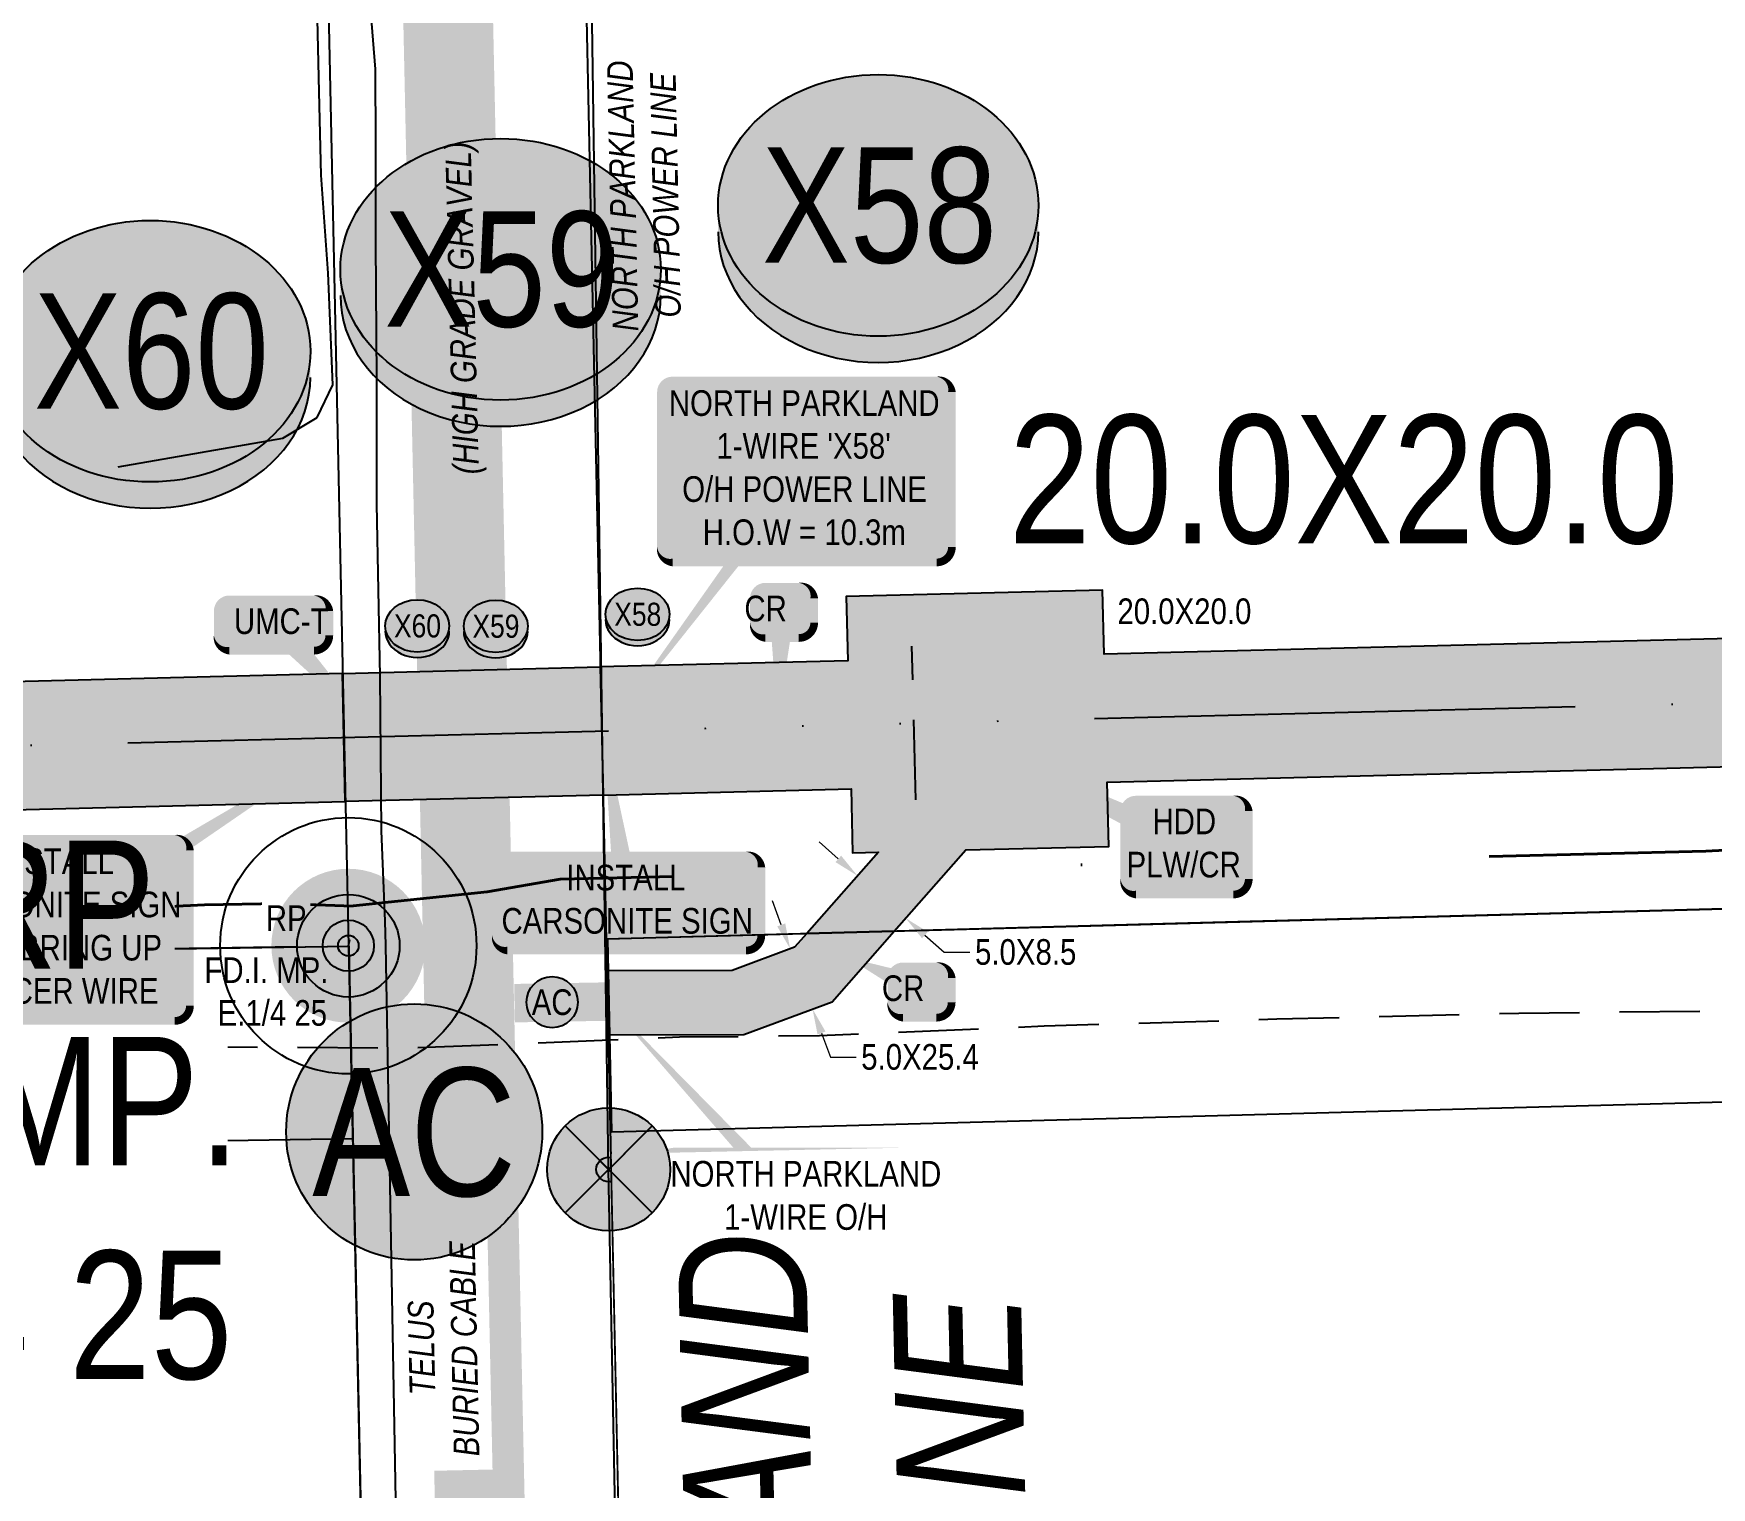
# Model space of a CAD drawing. Extents: x 88833 to 97610, y 5963373 to 5974710.
# Drawn here: x 93916.9 to 94047.7, y 5967470.9 to 5967584.2 of the extents above; entities that cross this region are included whole.
import ezdxf
from ezdxf.enums import TextEntityAlignment as Align

# ---------------------------------------------------------------- set-up
doc = ezdxf.new("R2010")
doc.units = 0
doc.header["$LTSCALE"] = 5
doc.header["$PDSIZE"] = 5
for name, pattern in [('COOP2', [10, 5, -1, 0, -1, 0, -1, 0, -1, 0, -1]), ('DASHDOT', [25.4, 12.7, -6.35, 0, -6.35]), ('foc-QUARTERLINE', [33, 25, -3, 2, -3]), ('foc-TIELINE', [1.875, 1.25, -0.625]), ('UG_PIPE', [1.875, 1.25, -0.625])]:
    doc.linetypes.add(name, pattern=pattern)
doc.layers.get('Defpoints').update_dxf_attribs({"color": 9})
for name, color, linetype in [('35', 37, 'Continuous'), ('AS-PIPE-UG', 44, 'UG_PIPE'), ('AS-POWER', 104, 'foc-POWER'), ('AS-POWER-EXISTING-PP', 72, 'Continuous'), ('AS-POWER-EXISTING-PP-1000', 72, 'Continuous'), ('AS-POWER-T', 104, 'Continuous'), ('AS-POWER-T-1000', 104, 'Continuous'), ('AS-ROADS', 254, 'Continuous'), ('AS-TELEPHONE', 224, 'foc-TEL'), ('AS-TELEPHONE-T-1000', 224, 'Continuous'), ('CG-NOTES', 7, 'Continuous'), ('CG-NOTES-1000', 7, 'Continuous'), ('F-RW', 190, 'Continuous'), ('L-MON', 1, 'Continuous'), ('L-MON-1000', 1, 'Continuous'), ('L-MON-T-1000', 1, 'Continuous'), ('L-QSEC', 8, 'foc-QUARTERLINE'), ('L-SEC', 7, 'Continuous'), ('L-TITLEDB', 4, 'Continuous'), ('P-APEX RECON PAY ITEMS-1000', 240, 'Continuous'), ('P-APEX RECON-10m BUFFER', 51, 'COOP2'), ('P-APEX RECON-URBAN', 30, 'COOP2'), ('P-APEX RECON-WORK AREA', 104, 'Continuous'), ('P-BUFFER-PURPLE', 187, 'foc-TIELINE'), ('P-CROSSINGS', 250, 'Continuous'), ('P-CROSSINGS-1000', 250, 'Continuous')]:
    doc.layers.add(name, color=color, linetype=linetype)
for name, color, linetype, lineweight in [('AS-RECON EXISTING', 151, 'DASHDOT', 40), ('P-APEX RECON-TWS-T', 104, 'Continuous', 9), ('P-APEX RECON-TWS-T-1000', 104, 'Continuous', 9), ('T-TEXT-1000', 48, 'Continuous', 18)]:
    doc.layers.add(name, color=color, linetype=linetype, lineweight=lineweight)
doc.layers.add('P-APEX RECON-TO BE DRILLED-H', color=7, linetype='Continuous', true_color=0xffafe1)
doc.styles.add('1.8', font='ARIALN.TTF', dxfattribs={"height": 2})
doc.styles.add('100L', font='ARIALN.TTF', dxfattribs={"height": 10})
doc.styles.add('175L', font='ARIALN.TTF', dxfattribs={"height": 2})
doc.styles.add('80', font='ARIALN.TTF', dxfattribs={"height": 10})
doc.styles.add('80LS', font='ARIALNI.TTF', dxfattribs={"height": 10})
doc.styles.add('Crossing', font='ARIALN.TTF', dxfattribs={"height": 10})
doc.styles.add('foc-LtypeFont', font='ARIALN.TTF', dxfattribs={"height": 7.35})
doc.linetypes.add('foc-POWER', pattern='A,6,-1,["P",foc-LtypeFont,S=0.2,R=0,X=-0.625,Y=-0.75],-1.24,4', length=12.24)
doc.linetypes.add('foc-TEL', pattern='A,2,-1,["T",foc-LtypeFont,S=0.2,R=0,X=-0.425,Y=-0.75],-1.24,8', length=12.24)
doc.dimstyles.new('Compass 1 000', dxfattribs={"dimtxt": 1.8, "dimasz": 2, "dimexe": 0.2, "dimexo": 0.0625, "dimgap": 0.5, "dimtad": 0, "dimtih": 1, "dimtoh": 1, "dimzin": 0, "dimdsep": 46, "dimtxsty": '1.8', "dimcen": 0.1, "dimse1": 1, "dimse2": 1, "dimclrd": 256, "dimclrt": 256, "dimaunit": 1, "dimadec": 4, "dimazin": 0, "dimtfac": 0.06, "dimtofl": 0, "dimtmove": 0, "dimatfit": 0, "dimfxl": 0.2, "dimtolj": 1, "dimtzin": 0, "dimlwd": -1, "dimarcsym": 0})

# ---------------------------------------------------------------- blocks, each defined once
blk = doc.blocks.new('fdia')
at = {"color": 255, "const_width": 1}
blk.add_lwpolyline([(-0.5, 0, 1), (0.5, 0, 1)], format="xyb", close=True, dxfattribs=at)
blk = doc.blocks.new('Fdiaa')
blk.add_blockref('fdia', (0, 0))
blk = doc.blocks.new('fdib')
at = {"color": 1, "const_width": 1.6}
blk.add_lwpolyline([(-0.4, 0, 1), (0.4, 0, 1)], format="xyb", close=True, dxfattribs=at)
at = {"color": 1}
blk.add_circle((0, 0), 0.8, dxfattribs=at)
blk = doc.blocks.new('Fdibb')
blk.add_blockref('fdib', (0, 0))
blk = doc.blocks.new('fdicc')
for name in ['Fdibb', 'Fdiaa']:
    blk.add_blockref(name, (0, 0))
blk = doc.blocks.new('FDI')
blk.add_blockref('fdicc', (0, 0))
blk = doc.blocks.new('POWERPOLE')
h = blk.add_hatch(color=255)
edge = h.paths.add_edge_path()
edge.add_arc((0, 0), 0.96, 0, 360)
at = {"linetype": 'Continuous'}
for p, q in [((0.679, -0.679), (-0.679, 0.679)), ((-0.679, -0.679), (0.679, 0.679))]:
    blk.add_line(p, q, dxfattribs=at)
blk.add_circle((0, 0), 0.96, dxfattribs=at)
blk = doc.blocks.new('*U796')
h = blk.add_hatch(color=255)
edge = h.paths.add_edge_path()
edge.add_line((-51.5, -37), (51.5, -37))
edge.add_arc((51.5, -31), 6, 270, 360)
edge.add_line((57.5, -31), (57.5, 29.5))
edge.add_arc((51.5, 29.5), 6, 0, 90)
edge.add_line((51.5, 35.5), (-51.5, 35.5))
edge.add_arc((-51.5, 29.5), 6, 90, 180)
edge.add_line((-57.5, 29.5), (-57.5, -31))
edge.add_arc((-51.5, -31), 6, 180, 270)
at = {"color": 104, "flags": 128}
blk.add_lwpolyline([(-51.5, -37, 3, 3, 0), (51.5, -37, 3, 3, 0.414214), (57.5, -31, 3, 3, 0), (57.5, 29.5, 3, 0, 0.414214), (51.5, 35.5, 0, 0, 0), (-51.5, 35.5, 0, 0, 0.414214), (-57.5, 29.5, 0, 0, 0), (-57.5, -31, 0, 3, 0.414214)], format="xyseb", close=True, dxfattribs=at)
blk.add_lwpolyline([(-76.66, -102.33, 0, 7.5, 0), (0, 0, 0, 0, 0)], format="xyseb", dxfattribs=at)
at = {"color": 104, "style": '80'}
blk.add_attdef('ENTER_TEXT_001', (-26.85, -4.92), '', height=10, dxfattribs=at)
blk = doc.blocks.new('*U797')
at = {"true_color": 0xffffa8}
h = blk.add_hatch(color=51, dxfattribs=at)
edge = h.paths.add_edge_path()
edge.add_line((-16.5, -11.5), (16.5, -11.5))
edge.add_arc((16.5, -5.5), 6, 270, 360)
edge.add_line((22.5, -5.5), (22.5, 4))
edge.add_arc((16.5, 4), 6, 0, 90)
edge.add_line((16.5, 10), (-16.5, 10))
edge.add_arc((-16.5, 4), 6, 90, 180)
edge.add_line((-22.5, 4), (-22.5, -5.5))
edge.add_arc((-16.5, -5.5), 6, 180, 270)
at = {"color": 240, "flags": 128}
blk.add_lwpolyline([(-16.5, -11.5, 3, 3, 0), (16.5, -11.5, 3, 3, 0.414214), (22.5, -5.5, 3, 3, 0), (22.5, 4, 3, 0, 0.414214), (16.5, 10, 0, 0, 0), (-16.5, 10, 0, 0, 0.414214), (-22.5, 4, 0, 0, 0), (-22.5, -5.5, 0, 3, 0.414214)], format="xyseb", close=True, dxfattribs=at)
for points in [[(-1, -11.44, 0, 10, 0), (0, 0, 5, 5, 0)], [(42.11, -45.24, 0, 10, 0), (0, 0, 5, 5, 0)]]:
    blk.add_lwpolyline(points, format="xyseb", dxfattribs=at)
at = {"color": 4, "style": '80'}
blk.add_attdef('OTHER_001', (-14.7, -5), '', height=10, dxfattribs=at)
blk = doc.blocks.new('*U805')
at = {"true_color": 0xffffa8}
h = blk.add_hatch(color=51, dxfattribs=at)
edge = h.paths.add_edge_path()
edge.add_line((-19, -20), (19, -20))
edge.add_arc((19, -14), 6, 270, 360)
edge.add_line((25, -14), (25, 12.5))
edge.add_arc((19, 12.5), 6, 0, 90)
edge.add_line((19, 18.5), (-19, 18.5))
edge.add_arc((-19, 12.5), 6, 90, 180)
edge.add_line((-25, 12.5), (-25, -14))
edge.add_arc((-19, -14), 6, 180, 270)
at = {"color": 240, "flags": 128}
for points in [[(-98.44, 46.95, 0, 10, 0), (0, 0, 5, 5, 0)], [(-1, -11.44, 0, 10, 0), (0, 0, 5, 5, 0)]]:
    blk.add_lwpolyline(points, format="xyseb", dxfattribs=at)
blk.add_lwpolyline([(-19, -20, 3, 3, 0), (19, -20, 3, 3, 0.414214), (25, -14, 3, 3, 0), (25, 12.5, 3, 0, 0.414214), (19, 18.5, 0, 0, 0), (-19, 18.5, 0, 0, 0.414214), (-25, 12.5, 0, 0, 0), (-25, -14, 0, 3, 0.414214)], format="xyseb", close=True, dxfattribs=at)
at = {"color": 4, "style": '80'}
blk.add_attdef('OTHER_001', (-14.7, -5), '', height=10, dxfattribs=at)
blk = doc.blocks.new('xing2')
h = blk.add_hatch(color=50)
h.dxf.hatch_style = 1
edge = h.paths.add_edge_path()
edge.add_ellipse((0, 0), major_axis=(-12.5, 0), ratio=0.816297, start_angle=0, end_angle=360)
h = blk.add_hatch(color=250)
h.dxf.hatch_style = 1
edge = h.paths.add_edge_path()
edge.add_ellipse((0, -2.05), major_axis=(-12.5, 0), ratio=0.816297, start_angle=0, end_angle=180)
edge.add_line((12.5, -2.05), (12.5, 0))
edge.add_ellipse((0, 0), major_axis=(-12.5, 0), ratio=0.816297, start_angle=0, end_angle=180, ccw=False)
edge.add_line((-12.5, 0), (-12.5, -2.05))
at = {"color": 250}
blk.add_ellipse((0, 0), major_axis=(-12.5, 0), ratio=0.816297, dxfattribs=at)
blk.add_ellipse((0, -2.05), major_axis=(-12.5, 0), ratio=0.816297, start_param=0, end_param=3.141593, dxfattribs=at)
at = {"color": 250, "style": 'Crossing'}
blk.add_attdef('CROSSING', text='', height=9, dxfattribs=at).set_placement((0.09, 0.02), align=Align.MIDDLE_CENTER)
at = {"color": 250, "style": 'Crossing', "flags": 1}
for tag, p in [('OWNER', (0.09, -12.49)), ('DESCRIPTION', (0.09, -25.77)), ('LOCATION', (0.09, -39.3)), ('DWG_REF', (0.09, -52.84))]:
    blk.add_attdef(tag, text='', height=9, dxfattribs=at).set_placement(p, align=Align.MIDDLE_CENTER)
blk = doc.blocks.new('*U795')
at = {"true_color": 0xffffa8}
h = blk.add_hatch(color=51, dxfattribs=at)
edge = h.paths.add_edge_path()
edge.add_line((-6.5, -11.5), (6.5, -11.5))
edge.add_arc((6.5, -5.5), 6, 270, 360)
edge.add_line((12.5, -5.5), (12.5, 4))
edge.add_arc((6.5, 4), 6, 0, 90)
edge.add_line((6.5, 10), (-6.5, 10))
edge.add_arc((-6.5, 4), 6, 90, 180)
edge.add_line((-12.5, 4), (-12.5, -5.5))
edge.add_arc((-6.5, -5.5), 6, 180, 270)
at = {"color": 240, "flags": 128}
blk.add_lwpolyline([(-6.5, -11.5, 3, 3, 0), (6.5, -11.5, 3, 3, 0.414214), (12.5, -5.5, 3, 3, 0), (12.5, 4, 3, 0, 0.414214), (6.5, 10, 0, 0, 0), (-6.5, 10, 0, 0, 0.414214), (-12.5, 4, 0, 0, 0), (-12.5, -5.5, 0, 3, 0.414214)], format="xyseb", close=True, dxfattribs=at)
for points in [[(-1.73, -44.18, 0, 10, 0), (0, 0, 5, 5, 0)], [(-1, -11.44, 0, 10, 0), (0, 0, 5, 5, 0)]]:
    blk.add_lwpolyline(points, format="xyseb", dxfattribs=at)
at = {"color": 4, "style": '80'}
blk.add_attdef('OTHER_001', (-14.7, -5), '', height=10, dxfattribs=at)
blk = doc.blocks.new('Access_Point')
h = blk.add_hatch(color=255)
h.dxf.hatch_style = 1
edge = h.paths.add_edge_path()
edge.add_arc((0, 0), 9.99, 0, 360)
at = {"color": 170}
blk.add_circle((0, 0), 9.99, dxfattribs=at)
at = {"color": 170, "style": '175L'}
blk.add_text('AC', height=10, dxfattribs=at).set_placement((0, 0), align=Align.MIDDLE_CENTER)
blk = doc.blocks.new('*U1310')
h = blk.add_hatch(color=255)
edge = h.paths.add_edge_path()
edge.add_line((-51.5, -28.5), (51.5, -28.5))
edge.add_arc((51.5, -22.5), 6, 270, 360)
edge.add_line((57.5, -22.5), (57.5, 21))
edge.add_arc((51.5, 21), 6, 0, 90)
edge.add_line((51.5, 27), (-51.5, 27))
edge.add_arc((-51.5, 21), 6, 90, 180)
edge.add_line((-57.5, 21), (-57.5, -22.5))
edge.add_arc((-51.5, -22.5), 6, 180, 270)
at = {"color": 104, "flags": 128}
blk.add_lwpolyline([(-78.96, 85.4, 0, 7.5, 0), (0, 0, 0, 0, 0)], format="xyseb", dxfattribs=at)
blk.add_lwpolyline([(-51.5, -28.5, 3, 3, 0), (51.5, -28.5, 3, 3, 0.414214), (57.5, -22.5, 3, 3, 0), (57.5, 21, 3, 0, 0.414214), (51.5, 27, 0, 0, 0), (-51.5, 27, 0, 0, 0.414214), (-57.5, 21, 0, 0, 0), (-57.5, -22.5, 0, 3, 0.414214)], format="xyseb", close=True, dxfattribs=at)
at = {"color": 104, "style": '80'}
blk.add_attdef('ENTER_TEXT_001', (-26.85, -4.92), '', height=10, dxfattribs=at)
blk = doc.blocks.new('*U1311')
at = {"true_color": 0xffffa8}
h = blk.add_hatch(color=51, dxfattribs=at)
edge = h.paths.add_edge_path()
edge.add_line((-46.5, -37), (46.5, -37))
edge.add_arc((46.5, -31), 6, 270, 360)
edge.add_line((52.5, -31), (52.5, 29.5))
edge.add_arc((46.5, 29.5), 6, 0, 90)
edge.add_line((46.5, 35.5), (-46.5, 35.5))
edge.add_arc((-46.5, 29.5), 6, 90, 180)
edge.add_line((-52.5, 29.5), (-52.5, -31))
edge.add_arc((-46.5, -31), 6, 180, 270)
at = {"color": 240, "flags": 128}
for points in [[(116.97, 74.28, 0, 10, 0), (0, 0, 5, 5, 0)], [(-1, -11.44, 0, 10, 0), (0, 0, 5, 5, 0)]]:
    blk.add_lwpolyline(points, format="xyseb", dxfattribs=at)
blk.add_lwpolyline([(-46.5, -37, 3, 3, 0), (46.5, -37, 3, 3, 0.414214), (52.5, -31, 3, 3, 0), (52.5, 29.5, 3, 0, 0.414214), (46.5, 35.5, 0, 0, 0), (-46.5, 35.5, 0, 0, 0.414214), (-52.5, 29.5, 0, 0, 0), (-52.5, -31, 0, 3, 0.414214)], format="xyseb", close=True, dxfattribs=at)
at = {"color": 4, "style": '80'}
blk.add_attdef('OTHER_001', (-14.7, -5), '', height=10, dxfattribs=at)
blk = doc.blocks.new('*U1312')
at = {"true_color": 0xffffa8}
h = blk.add_hatch(color=51, dxfattribs=at)
edge = h.paths.add_edge_path()
edge.add_line((-46.5, -20), (46.5, -20))
edge.add_arc((46.5, -14), 6, 270, 360)
edge.add_line((52.5, -14), (52.5, 12.5))
edge.add_arc((46.5, 12.5), 6, 0, 90)
edge.add_line((46.5, 18.5), (-46.5, 18.5))
edge.add_arc((-46.5, 12.5), 6, 90, 180)
edge.add_line((-52.5, 12.5), (-52.5, -14))
edge.add_arc((-46.5, -14), 6, 180, 270)
at = {"color": 240, "flags": 128}
for points in [[(-8.97, 65.47, 0, 10, 0), (0, 0, 5, 5, 0)], [(-1, -11.44, 0, 10, 0), (0, 0, 5, 5, 0)]]:
    blk.add_lwpolyline(points, format="xyseb", dxfattribs=at)
blk.add_lwpolyline([(-46.5, -20, 3, 3, 0), (46.5, -20, 3, 3, 0.414214), (52.5, -14, 3, 3, 0), (52.5, 12.5, 3, 0, 0.414214), (46.5, 18.5, 0, 0, 0), (-46.5, 18.5, 0, 0, 0.414214), (-52.5, 12.5, 0, 0, 0), (-52.5, -14, 0, 3, 0.414214)], format="xyseb", close=True, dxfattribs=at)
at = {"color": 4, "style": '80'}
blk.add_attdef('OTHER_001', (-14.7, -5), '', height=10, dxfattribs=at)
blk = doc.blocks.new('*D1600')
at = {"layer": 'Defpoints', "color": 0, "transparency": 16777216}
for p in [(93974.82, 5967512.44), (93977.66, 5967508.17), (93976.56, 5967507.76)]:
    blk.add_point(p, dxfattribs=at)
at = {"layer": 'P-APEX RECON-TWS-T-1000', "transparency": 16777216}
for p, q in [((93975.22, 5967514.73), (93974.53, 5967516.6)), ((93978.36, 5967506.29), (93979.06, 5967504.42)), ((93979.06, 5967504.42), (93981.06, 5967504.42))]:
    blk.add_line(p, q, dxfattribs=at)
for points in [[(93975.53, 5967514.84), (93974.91, 5967514.61), (93975.92, 5967512.85)], [(93978.67, 5967506.41), (93978.05, 5967506.18), (93977.66, 5967508.17)]]:
    blk.add_solid(points, dxfattribs=at)
at = {"layer": 'P-APEX RECON-TWS-T-1000', "transparency": 16777216, "insert": (93986.04, 5967504.42), "char_height": 2, "attachment_point": 5, "style": '1.8'}
blk.add_mtext('\\A1;5.0X25.4', dxfattribs=at)
blk = doc.blocks.new('*D1601')
at = {"layer": 'Defpoints', "color": 0, "transparency": 16777216}
for p in [(93980.58, 5967517.88), (93984.92, 5967515.25), (93984.33, 5967514.58)]:
    blk.add_point(p, dxfattribs=at)
at = {"layer": 'P-APEX RECON-TWS-T-1000', "transparency": 16777216}
for p, q in [((93979.67, 5967519.87), (93978.17, 5967521.19)), ((93986.42, 5967513.93), (93987.92, 5967512.6)), ((93987.92, 5967512.6), (93989.92, 5967512.6))]:
    blk.add_line(p, q, dxfattribs=at)
for points in [[(93979.89, 5967520.12), (93979.45, 5967519.62), (93981.17, 5967518.55)], [(93986.64, 5967514.18), (93986.2, 5967513.68), (93984.92, 5967515.25)]]:
    blk.add_solid(points, dxfattribs=at)
at = {"layer": 'P-APEX RECON-TWS-T-1000', "transparency": 16777216, "insert": (93994.28, 5967512.6), "char_height": 2, "attachment_point": 5, "style": '1.8'}
blk.add_mtext('\\A1;5.0X8.5', dxfattribs=at)
blk = doc.blocks.new('*U1605')
at = {"true_color": 0xffffa8}
h = blk.add_hatch(color=51, dxfattribs=at)
edge = h.paths.add_edge_path()
edge.add_line((-6.5, -11.5), (6.5, -11.5))
edge.add_arc((6.5, -5.5), 6, 270, 360)
edge.add_line((12.5, -5.5), (12.5, 4))
edge.add_arc((6.5, 4), 6, 0, 90)
edge.add_line((6.5, 10), (-6.5, 10))
edge.add_arc((-6.5, 4), 6, 90, 180)
edge.add_line((-12.5, 4), (-12.5, -5.5))
edge.add_arc((-6.5, -5.5), 6, 180, 270)
at = {"color": 240, "flags": 128}
for points in [[(-27.92, 11.89, 0, 10, 0), (0, 0, 5, 5, 0)], [(-1, -11.44, 0, 10, 0), (0, 0, 5, 5, 0)]]:
    blk.add_lwpolyline(points, format="xyseb", dxfattribs=at)
blk.add_lwpolyline([(-6.5, -11.5, 3, 3, 0), (6.5, -11.5, 3, 3, 0.414214), (12.5, -5.5, 3, 3, 0), (12.5, 4, 3, 0, 0.414214), (6.5, 10, 0, 0, 0), (-6.5, 10, 0, 0, 0.414214), (-12.5, 4, 0, 0, 0), (-12.5, -5.5, 0, 3, 0.414214)], format="xyseb", close=True, dxfattribs=at)
at = {"color": 4, "style": '80'}
blk.add_attdef('OTHER_001', (-14.7, -5), '', height=10, dxfattribs=at)

msp = doc.modelspace()

# ---------------------------------------------------------------- hatches: boundary and pattern name
at = {"layer": 'P-APEX RECON-10m BUFFER', "transparency": 33554687}
h = msp.add_hatch(color=256, dxfattribs=at)
h.dxf.hatch_style = 1
h.paths.add_polyline_path([(93877.713, 5967602.649), (93864.591, 5967608.194), (93847.431, 5967609.198), (93752.646, 5967609.23), (93747.467, 5967606.677), (93745.822, 5967601.701), (93744.841, 5967539.569), (93807.596, 5967540.907), (93822.985, 5967538.893), (93823.634, 5967543.847), (93843.449, 5967541.254), (93842.8, 5967536.3), (93866.052, 5967533.258), (93866.781, 5967575.194), (93879.154, 5967583.776), (93875.052, 5967592.48), (93877.642, 5967602.613)], flags=16)
h.paths.add_polyline_path([(93119.569, 5968305.132), (93119.721, 5968304.713), (93124.246, 5968091.978), (93128.611, 5968083.49), (93124.168, 5968081.205), (93133.308, 5968063.434), (93137.751, 5968065.719), (93153.868, 5968034.379), (93149.426, 5968032.094), (93154.066, 5968023.071), (93145.409, 5967999.249), (93137.58, 5967999.101), (93137.668, 5967994.425), (93123.719, 5967994.161), (93123.938, 5967984.172), (93137.857, 5967984.434), (93137.957, 5967979.121), (93138.095, 5967979.123), (93127.231, 5967949.231), (93135.289, 5967558.547), (93140.464, 5967549.613), (93149.36, 5967545.009), (93471.106, 5967549.964), (93536.241, 5967525.126), (93807.051, 5967530.901), (93821.689, 5967528.986), (93821.04, 5967524.032), (93840.856, 5967521.439), (93841.504, 5967526.393), (93870.705, 5967522.571), (93941.225, 5967524.346), (93941.012, 5967534.336), (93876.036, 5967532.701), (93876.682, 5967569.901), (93895.868, 5967583.209), (93890.173, 5967591.419), (93883.317, 5967586.663), (93880.338, 5967592.985), (93881.921, 5967599.179), (93887.919, 5967602.213), (93939.581, 5967601.321), (93939.474, 5967606.32), (93879.407, 5967607.357), (93865.743, 5967613.131), (93847.578, 5967614.194), (93751.483, 5967614.227), (93743.381, 5967610.233), (93740.839, 5967602.543), (93739.843, 5967539.463), (93537.978, 5967535.158), (93472.872, 5967559.985), (93151.72, 5967555.038), (93147.648, 5967557.146), (93145.226, 5967561.327), (93137.26, 5967947.572), (93148.799, 5967979.325), (93157.938, 5967979.498), (93157.561, 5967999.478), (93156.113, 5967999.451), (93162.197, 5968016.19), (93176.337, 5968023.462), (93167.197, 5968041.234), (93162.754, 5968038.949), (93146.637, 5968070.289), (93151.08, 5968072.573), (93141.94, 5968090.345), (93137.497, 5968088.06), (93134.187, 5968094.497), (93129.703, 5968305.275)])
h = msp.add_hatch(color=256, dxfattribs=at)
h.dxf.hatch_style = 1
h.paths.add_polyline_path([(93961.61, 5967506.145), (93972.304, 5967506.177), (93979.185, 5967508.735), (93989.6, 5967520.565), (94000.763, 5967520.846), (94000.638, 5967525.841), (94114.916, 5967528.716), (94115.015, 5967523.781), (94134.995, 5967524.183), (94134.894, 5967529.218), (94182.449, 5967530.415), (94182.548, 5967525.471), (94187.543, 5967525.571), (94187.662, 5967519.68), (94197.65, 5967519.947), (94197.533, 5967525.772), (94202.528, 5967525.872), (94202.126, 5967545.852), (94182.146, 5967545.451), (94182.248, 5967540.405), (94134.693, 5967539.209), (94134.593, 5967544.163), (94129.605, 5967544.063), (94128.699, 5967590.754), (94133.684, 5967590.85), (94133.304, 5967610.801), (94128.312, 5967610.711), (94128.125, 5967620.373), (94128.129, 5967620.379), (94119.794, 5967625.89), (94118.074, 5967623.289), (94118.322, 5967610.532), (94113.277, 5967610.442), (94113.675, 5967590.465), (94118.709, 5967590.562), (94119.615, 5967543.862), (94114.613, 5967543.761), (94114.715, 5967538.706), (94000.386, 5967535.829), (94000.261, 5967540.824), (93980.283, 5967540.321), (93980.409, 5967535.327), (93961.109, 5967534.841), (93961.323, 5967524.851), (93980.66, 5967525.338), (93980.786, 5967520.343), (93982.793, 5967520.394), (93976.265, 5967512.98), (93971.398, 5967511.17), (93961.539, 5967511.141)])
h = msp.add_hatch(color=256, dxfattribs=at)
h.dxf.hatch_style = 1
h.paths.add_polyline_path([(93961.323, 5967524.851), (93941.225, 5967524.346), (93941.012, 5967534.336), (93961.109, 5967534.841)])
at = {"layer": 'P-APEX RECON-TO BE DRILLED-H', "transparency": 33554687}
h = msp.add_hatch(color=256, dxfattribs=at)
h.dxf.hatch_style = 1
h.paths.add_polyline_path([(93833.71, 5967527.413), (93835.006, 5967537.32), (93866.052, 5967533.258), (93866.781, 5967575.194), (93890.173, 5967591.419), (93895.868, 5967583.209), (93876.682, 5967569.901), (93876.036, 5967532.701), (93986.675, 5967535.484), (93986.81, 5967530.155), (93986.927, 5967525.496), (93870.705, 5967522.571)], flags=17)

# ---------------------------------------------------------------- linework, layer by layer
at = {"layer": 'AS-PIPE-UG', "flags": 128}
for points in [[(93941.465, 5967513.102), (93941.579, 5967513.594)], [(93835.615, 5967511.338), (93838.441, 5967510.05), (93844.143, 5967507.898), (93848.885, 5967506.333), (93852.879, 5967505.052), (93856.778, 5967504.335), (93861.272, 5967503.93), (93902.086, 5967504.237), (93916.214, 5967504.651), (93929.817, 5967505.228), (93946.413, 5967505.134), (93967.297, 5967505.992), (93978.206, 5967506.091), (93995.714, 5967506.845), (94013.874, 5967507.394), (94032.722, 5967507.842), (94056.229, 5967508.123), (94072.837, 5967508.591), (94091.605, 5967509.48), (94103.164, 5967510.203), (94123.002, 5967510.727), (94130.268, 5967510.77), (94136.951, 5967510.131), (94152.294, 5967510.731), (94165.111, 5967511.041), (94177.444, 5967511.031), (94191.664, 5967511.291), (94205.727, 5967511.581), (94216.529, 5967512.198), (94233.9, 5967512.481), (94233.89, 5967512.494)]]:
    msp.add_lwpolyline(points, dxfattribs=at)
at = {"layer": 'AS-POWER', "flags": 128}
for points in [[(93961.759, 5967495.66), (93960.279, 5967599.739), (93944.421, 5968327.135)], [(93965.713, 5967293.378), (93961.759, 5967495.66)]]:
    msp.add_lwpolyline(points, dxfattribs=at)
at = {"layer": 'AS-RECON EXISTING', "flags": 128}
msp.add_lwpolyline([(94093.886, 5967522.2), (94090.077, 5967522.032), (94087.474, 5967521.827), (94078.478, 5967521.698), (94063.226, 5967521.268), (94047.307, 5967520.475), (94030.254, 5967520.049), (94014.706, 5967519.753), (94001.924, 5967519.504), (93984.156, 5967518.999), (93976.811, 5967518.731), (93957.977, 5967518.3), (93952.278, 5967517.312), (93941.841, 5967516.214), (93941.853, 5967516.178), (93936.105, 5967516.399), (93930.253, 5967516.296), (93917.559, 5967515.7), (93912.233, 5967515.407), (93893.161, 5967515.365), (93876.801, 5967514.735), (93851.971, 5967513.899), (93834.791, 5967513.469), (93825.744, 5967513.105), (93812.385, 5967512.715), (93794.643, 5967512.377), (93782.315, 5967512.056), (93771.993, 5967511.794), (93759.469, 5967511.621), (93747.999, 5967511.311), (93730.681, 5967510.641), (93718.2, 5967510.224), (93701.88, 5967509.982), (93685.138, 5967509.568), (93667.644, 5967509.151), (93638.455, 5967507.799), (93621.483, 5967507.712), (93603.622, 5967507.291), (93588.946, 5967506.918), (93571.407, 5967506.18), (93554.389, 5967505.853), (93534.71, 5967505.399), (93511.956, 5967504.786), (93498.936, 5967504.34), (93483.98, 5967503.638), (93477.102, 5967503.181), (93465.769, 5967502.858), (93447.105, 5967502.276), (93431.474, 5967502.293), (93412.332, 5967502.143), (93394.886, 5967501.099), (93371.013, 5967501.086), (93356.81, 5967500.652), (93345.047, 5967500.685), (93322.74, 5967499.925), (93299.972, 5967499.453), (93285.895, 5967499.292), (93266.984, 5967499.297), (93250.596, 5967499.582), (93228.71, 5967499.876), (93209.405, 5967499.828), (93194.999, 5967500.25), (93183.156, 5967500.171), (93169.971, 5967500.171), (93154.438, 5967500.105), (93142.55, 5967500.395), (93139.682, 5967500.723), (93136.212, 5967501.984), (93134.882, 5967502.969)], dxfattribs=at)
at = {"layer": 'AS-ROADS', "flags": 128}
for points, const_width in [([(94020.182, 5964179.765), (94016.384, 5964372.858), (94000.133, 5965162.172), (93985.104, 5965906.543), (93958.312, 5967160.052), (93939.043, 5968064.275), (93917.295, 5969118.161), (93899.542, 5969937.457), (93880.532, 5970849.51)], 7), ([(93954.424, 5967508.622), (93963.867, 5967508.784)], 2.998)]:
    msp.add_lwpolyline(points, dxfattribs=dict(at, const_width=const_width))
at = {"layer": 'AS-TELEPHONE', "flags": 128}
for points in [[(93923.529, 5967550.429), (93936.37, 5967552.681), (93939.045, 5967554.285), (93940.25, 5967556.823), (93939.896, 5967565.531), (93939.349, 5967573.18), (93939.18, 5967579.675), (93939.035, 5967586.502), (93939.635, 5967591.159), (93939.47, 5967592.422), (93939.626, 5967593.471), (93924.357, 5968367.981)], [(93959.248, 5966689.044), (93959.248, 5966689.044), (93944.379, 5967513.109), (93944.341, 5967515.02), (93944.048, 5967522.053), (93943.937, 5967534.11), (93943.691, 5967547.53), (93943.695, 5967557.294), (93943.601, 5967567.878), (93943.617, 5967575.66), (93943.57, 5967581.446), (93942.794, 5967591.161), (93941.805, 5967592.996), (93941.469, 5967593.512), (93940.897, 5967593.649), (93939.691, 5967593.435), (93939.688, 5967593.443)]]:
    msp.add_lwpolyline(points, dxfattribs=at)
at = {"layer": 'F-RW', "flags": 128}
msp.add_lwpolyline([(95572.983, 5967544.767), (95474.998, 5967542.016), (95463.085, 5967553.986), (95167.107, 5967546.407), (94767.169, 5967535.502), (94571.176, 5967530.177), (94004.008, 5967514.769), (93961.676, 5967513.619), (93961.991, 5967498.599), (94767.495, 5967520.269), (95167.502, 5967531.03), (95457.027, 5967538.819), (95468.918, 5967526.87), (95573.336, 5967529.781)], close=True, dxfattribs=at)
msp.add_lwpolyline([(92985.882, 5967398.357), (93135.075, 5967483.639), (93165.618, 5967501.098), (93384.564, 5967504.459), (93421.009, 5967530.372), (93475.794, 5967524.741), (93526.229, 5967506.859), (93805.226, 5967512.809), (93810.369, 5967511.049), (93852.394, 5967496.665), (93941.851, 5967498.069), (93941.537, 5967513.052), (93854.783, 5967511.689), (93807.57, 5967527.85), (93528.636, 5967521.896), (93479.097, 5967539.459), (93416.922, 5967545.848), (93379.731, 5967519.43), (93161.486, 5967516.037), (93134.723, 5967500.73), (92963.236, 5967402.672), (92954.847, 5967397.876)], dxfattribs=at)
at = {"layer": 'L-QSEC', "flags": 128}
for points in [[(93961.562, 5967513.639), (95572.702, 5967556.687)], [(92327.615, 5967488.086), (93941.465, 5967513.102)]]:
    msp.add_lwpolyline(points, dxfattribs=at)
at = {"layer": 'L-SEC', "flags": 128}
for points in [[(93944.406, 5968316.915), (93961.564, 5967513.531)], [(93924.307, 5968316.486), (93941.465, 5967513.102)], [(93961.564, 5967513.53), (93978.679, 5966710.151)], [(93941.465, 5967513.102), (93958.582, 5966709.607)]]:
    msp.add_lwpolyline(points, dxfattribs=at)
at = {"layer": 'L-TITLEDB', "flags": 128}
msp.add_lwpolyline([(93850.114, 5967109.768), (93950.023, 5967111.367), (93941.537, 5967513.052), (93134.723, 5967500.73), (93136.867, 5967400.698)], dxfattribs=at)
at = {"layer": 'P-APEX RECON-URBAN', "ltscale": 1.5, "flags": 128}
msp.add_lwpolyline([(89862.314, 5969420.078), (89867.21, 5969428.525), (89870.142, 5969432.838), (89871.234, 5969440.262), (89870.986, 5969451.312), (89869.214, 5969465.882), (89874.382, 5969505.038), (89878.807, 5969544.864), (89884.151, 5969585.191), (89892.206, 5969617.101), (89902.642, 5969647.039), (89920.512, 5969655.252), (90029.926, 5969662.38), (90138.481, 5969668.858), (90357.817, 5969689.033), (90562.775, 5969696.814), (90589.96, 5969720.186), (90720.273, 5969722.879), (90776.006, 5969735.867), (91186.503, 5969696.002), (91462.207, 5969691.78), (92125.726, 5969704.862), (92128.773, 5969486.17), (92217.364, 5969300.618), (92221.268, 5969073.304), (93093.277, 5969087.636), (93106.741, 5968355.069), (93124.698, 5968305.644), (93129.217, 5968093.237), (93161.833, 5968029.817), (93132.245, 5967948.401), (93140.258, 5967559.937), (93144.056, 5967553.379), (93150.54, 5967550.023), (93471.989, 5967554.975), (93537.11, 5967530.142), (93807.323, 5967535.904), (93870.968, 5967527.576), (94192.337, 5967535.661), (94197.923, 5967257.788), (94078.168, 5967114.695), (94085.554, 5966738.872), (94086.156, 5966675.15), (93941.517, 5966671.159), (93944.01, 5966553.478), (93958.044, 5965888.32), (93972.598, 5965166.717), (93975.555, 5965146.731), (93977.138, 5965068.998), (93975.008, 5965048.86), (93989.037, 5964391.951), (94052.05, 5964393.271), (94345.155, 5964399.496), (94346.843, 5964325.417), (94351.149, 5964301.36), (94401.947, 5964302.5), (94446.672, 5964297.431), (95465.604, 5964319.323)], dxfattribs=at)
at = {"layer": 'P-APEX RECON-WORK AREA', "flags": 128}
for points in [[(93841.504, 5967526.393), (93870.705, 5967522.571), (93941.225, 5967524.346), (93941.012, 5967534.336), (93876.036, 5967532.701), (93876.682, 5967569.901), (93895.868, 5967583.209), (93890.173, 5967591.419), (93883.317, 5967586.663), (93880.338, 5967592.985), (93881.921, 5967599.179), (93887.919, 5967602.213), (93939.581, 5967601.321), (93939.474, 5967606.32), (93879.407, 5967607.357), (93865.743, 5967613.131), (93847.578, 5967614.194), (93751.483, 5967614.227)], [(94114.715, 5967538.706), (94000.386, 5967535.829), (94000.261, 5967540.824), (93980.283, 5967540.321), (93980.409, 5967535.327), (93961.109, 5967534.841), (93961.323, 5967524.851), (93980.66, 5967525.338), (93980.786, 5967520.343), (93982.793, 5967520.394), (93977.214, 5967514.057), (93984.03, 5967514.239), (93989.6, 5967520.565), (94000.763, 5967520.846), (94000.638, 5967525.841), (94114.916, 5967528.716)]]:
    msp.add_lwpolyline(points, dxfattribs=at)
for points in [[(93961.323, 5967524.851), (93941.225, 5967524.346), (93941.012, 5967534.336), (93961.109, 5967534.841)], [(93977.214, 5967514.057), (93976.265, 5967512.98), (93971.398, 5967511.17), (93961.539, 5967511.141), (93961.61, 5967506.145), (93972.304, 5967506.177), (93979.185, 5967508.735), (93984.03, 5967514.239)]]:
    msp.add_lwpolyline(points, close=True, dxfattribs=at)
at = {"layer": 'P-BUFFER-PURPLE'}
msp.add_line((93985.711, 5967524.465), (93985.409, 5967536.452), dxfattribs=at)

# ---------------------------------------------------------------- block references
at = {"layer": 'AS-POWER-EXISTING-PP-1000', "xscale": 0.9992045070000001, "yscale": 0.9992045070000001, "zscale": 0.9992045070000001}
msp.add_blockref('POWERPOLE', (93961.759, 5967495.66), dxfattribs=at)
at = {"layer": 'AS-POWER-T-1000'}
ref = msp.add_blockref('*U796', (93977.034, 5967550.378), dxfattribs=dict(at, xscale=0.1998409014, yscale=0.1998409014, zscale=0.1998409014))
ref.add_attrib('ENTER_TEXT_001', 'NORTH PARKLAND', (93966.456, 5967554.414), dxfattribs={"layer": '0', "color": 104, "height": 1.99841, "style": '80'})
ref.add_attrib('ENTER_TEXT_002', "1-WIRE 'X58'", (93970.168, 5967551.075), dxfattribs={"layer": '0', "color": 104, "height": 1.99841, "style": '80'})
ref.add_attrib('ENTER_TEXT_003', 'O/H POWER LINE', (93967.497, 5967547.709), dxfattribs={"layer": '0', "color": 104, "height": 1.99841, "style": '80'})
ref.add_attrib('ENTER_TEXT_004', 'H.O.W = 10.3m', (93969.099, 5967544.343), dxfattribs={"layer": '0', "color": 104, "height": 1.99841, "style": '80'})
at = {"layer": 'AS-POWER-T-1000', "color": 5}
ref = msp.add_blockref('*U1310', (93977.16, 5967491.95), dxfattribs=dict(at, xscale=0.2, yscale=0.2, zscale=0.2))
ref.add_attrib('ENTER_TEXT_001', 'NORTH PARKLAND', (93966.575, 5967494.318), dxfattribs={"layer": '0', "color": 104, "height": 2, "style": '80'})
ref.add_attrib('ENTER_TEXT_002', '1-WIRE O/H', (93970.769, 5967490.949), dxfattribs={"layer": '0', "color": 104, "height": 2, "style": '80'})
ref.add_attrib('ENTER_TEXT_003', 'POWER LINE', (93969.942, 5967487.58), dxfattribs={"layer": '0', "color": 104, "height": 2, "style": '80'})
at = {"layer": 'CG-NOTES-1000', "xscale": 0.1998409014, "yscale": 0.1998409014, "zscale": 0.1998409014}
msp.add_blockref('Access_Point', (93957.356, 5967508.699), dxfattribs=at)
at = {"layer": 'L-MON-1000', "color": 5}
msp.add_blockref('FDI', (93941.465, 5967513.102), dxfattribs=at)
at = {"layer": 'P-APEX RECON PAY ITEMS-1000', "xscale": 0.2, "yscale": 0.2, "zscale": 0.2}
for name, p, values in [('*U795', (93975.288, 5967539.394), {'OTHER_001': 'CR'}), ('*U797', (93935.483, 5967538.406), {'OTHER_001': 'UMC-T'}), ('*U1605', (93986.009, 5967509.789), {'OTHER_001': 'CR'})]:
    msp.add_blockref(name, p, dxfattribs=at).add_auto_attribs(values)
at = {"layer": 'P-APEX RECON PAY ITEMS-1000'}
ref = msp.add_blockref('*U1312', (93963.169, 5967516.726), dxfattribs=dict(at, xscale=0.2, yscale=0.2, zscale=0.2))
ref.add_attrib('OTHER_001', 'INSTALL', (93958.456, 5967517.41), dxfattribs={"layer": '0', "color": 4, "height": 2, "style": '80'})
ref.add_attrib('OTHER_002', 'CARSONITE SIGN', (93953.409, 5967514.041), dxfattribs={"layer": '0', "color": 4, "height": 2, "style": '80'})
ref = msp.add_blockref('*U805', (94006.672, 5967521.093), dxfattribs=dict(at, xscale=0.2, yscale=0.2, zscale=0.2))
ref.add_attrib('OTHER_001', 'HDD', (94004.166, 5967521.795), dxfattribs={"layer": '0', "color": 4, "height": 2, "style": '80'})
ref.add_attrib('OTHER_002', 'PLW/CR', (94002.145, 5967518.426), dxfattribs={"layer": '0', "color": 4, "height": 2, "style": '80'})
at = {"layer": 'P-CROSSINGS', "xscale": 0.9992045070000001, "yscale": 0.9992045070000001, "zscale": 0.9992045070000001}
for p, values in [((93982.785, 5967570.824), {'CROSSING': 'X58'}), ((93926.017, 5967559.454), {'CROSSING': 'X60'})]:
    msp.add_blockref('xing2', p, dxfattribs=at).add_auto_attribs(values)
at = {"layer": 'P-CROSSINGS-1000', "xscale": 0.1998409014, "yscale": 0.1998409014, "zscale": 0.1998409014}
for p, values in [((93964.016, 5967538.941), {'CROSSING': 'X58'}), ((93946.84, 5967538.035), {'CROSSING': 'X60'}), ((93952.957, 5967538.01), {'CROSSING': 'X59'})]:
    msp.add_blockref('xing2', p, dxfattribs=at).add_auto_attribs(values)

# ---------------------------------------------------------------- texts
at = {"layer": 'P-APEX RECON-TWS-T', "insert": (93992.964, 5967554.487), "char_height": 10, "attachment_point": 1, "style": '175L'}
msp.add_mtext_dynamic_manual_height_columns('20.0X20.0', width=49.86126, gutter_width=100, heights=[0], dxfattribs=at)
at = {"layer": 'P-APEX RECON-TWS-T-1000', "insert": (94001.432, 5967540.179), "char_height": 2, "attachment_point": 1, "style": '175L'}
msp.add_mtext_dynamic_manual_height_columns('20.0X20.0', width=10.36249, gutter_width=100, heights=[0], dxfattribs=at)
at = {"layer": 'T-TEXT-1000', "insert": (93949.328, 5967562.803), "char_height": 2, "width": 27.12837, "attachment_point": 2, "rotation": 91.40944, "style": '80LS'}
msp.add_mtext('(HIGH GRADE GRAVEL)', dxfattribs=at)

# ---------------------------------------------------------------- dimensions: what is measured, and where the dimension line sits
at = {"layer": 'P-APEX RECON-TWS-T-1000'}
for p1, p2, distance, text, picture, middle in [((93980.581, 5967517.882), (93984.331, 5967514.581), 0.889, '5.0X8.5', '*D1601', (93994.277, 5967512.605)), ((93974.821, 5967512.443), (93976.563, 5967507.76), 1.172, '5.0X25.4', '*D1600', (93986.039, 5967504.42))]:
    dim = msp.add_aligned_dim(p1=p1, p2=p2, distance=distance, text=text, dimstyle='Compass 1 000', dxfattribs=at)
    dim.commit()
    dim.dimension.update_dxf_attribs({"geometry": picture, "text_midpoint": middle})

# ---------------------------------------------------------------- next in the draw order: texts
at = {"layer": '35', "color": 3, "insert": (93918.469, 5967516.3), "char_height": 9.992, "attachment_point": 5, "style": '80', "bg_fill": 3, "box_fill_scale": 1.15, "bg_fill_color": 256, "bg_fill_transparency": 0}
msp.add_mtext('RP', dxfattribs=at)
at = {"layer": 'AS-POWER-T', "insert": (93969.438, 5967383.062), "char_height": 10, "attachment_point": 1, "rotation": 91.22578, "style": '100L', "bg_fill": 2}
msp.add_mtext_dynamic_manual_height_columns('\\pi1.9641;{\\fArial Narrow|b0|i1|c0|p34;NORTH PARKLAND\\P\\pi6.9982;O/H POWER LINE}', width=108.93493, gutter_width=55, heights=[0], dxfattribs=at)
at = {"layer": 'AS-POWER-T-1000', "insert": (93962.083, 5967560.907), "char_height": 2, "attachment_point": 1, "rotation": 91.22578, "style": '100L', "bg_fill": 3, "box_fill_scale": 1.1, "bg_fill_color": 256, "bg_fill_transparency": 0}
msp.add_mtext_dynamic_manual_height_columns('\\pi0.073664;{\\fArial Narrow|b0|i1|c0|p34;NORTH PARKLAND\\P\\pi1.0805;O/H POWER LINE}', width=21.14869, gutter_width=55, heights=[0], dxfattribs=at)
at = {"layer": 'AS-TELEPHONE-T-1000', "insert": (93946.354, 5967473.123), "char_height": 2, "attachment_point": 1, "rotation": 91.22578, "style": '100L', "bg_fill": 2}
msp.add_mtext_dynamic_manual_height_columns('\\pi4.9131;{\\fArial Narrow|b0|i1|c0|p34;TELUS\\P\\pi0.066532;BURIED CABLE}', width=16.93798, gutter_width=55, heights=[0], dxfattribs=at)
at = {"layer": 'L-MON-T-1000', "insert": (93930.023, 5967512.196), "char_height": 2, "attachment_point": 1, "style": '100L', "bg_fill": 3, "box_fill_scale": 1.1, "bg_fill_color": 256, "bg_fill_transparency": 0}
msp.add_mtext_dynamic_manual_height_columns('\\pi0.21992;FD.I. MP.\\P\\pi1.2472;E.1/4 25', width=9.50642, gutter_width=50, heights=[0], dxfattribs=at)

# ---------------------------------------------------------------- next in the draw order: linework, layer by layer
at = {"layer": '35', "color": 3}
msp.add_circle((93941.465, 5967513.102), 9.992, dxfattribs=at)
at = {"layer": 'CG-NOTES-1000', "color": 3}
msp.add_circle((93941.465, 5967513.102), 1.998, dxfattribs=at)

# ---------------------------------------------------------------- next in the draw order: block references
at = {"layer": 'AS-POWER-EXISTING-PP', "xscale": 4.996022535000007, "yscale": 4.996022535000007, "zscale": 4.996022535000007}
msp.add_blockref('POWERPOLE', (93961.759, 5967495.66), dxfattribs=at)
at = {"layer": 'CG-NOTES', "xscale": 0.9992045070000001, "yscale": 0.9992045070000001, "zscale": 0.9992045070000001}
msp.add_blockref('Access_Point', (93946.601, 5967498.583), dxfattribs=at)
at = {"layer": 'P-CROSSINGS', "xscale": 0.9992045070000001, "yscale": 0.9992045070000001, "zscale": 0.9992045070000001}
msp.add_blockref('xing2', (93953.337, 5967565.843), dxfattribs=at).add_auto_attribs({'CROSSING': 'X59'})

# ---------------------------------------------------------------- next in the draw order: texts
at = {"layer": 'CG-NOTES-1000', "color": 3, "insert": (93936.625, 5967515.251), "char_height": 1.9984, "attachment_point": 5, "style": '80', "bg_fill": 3, "box_fill_scale": 1.15, "bg_fill_color": 256, "bg_fill_transparency": 0}
msp.add_mtext('RP', dxfattribs=at)
at = {"layer": 'L-MON', "insert": (93879.865, 5967505.99), "char_height": 10, "attachment_point": 1, "style": '100L', "bg_fill": 3, "box_fill_scale": 1.1, "bg_fill_color": 256, "bg_fill_transparency": 0}
msp.add_mtext_dynamic_manual_height_columns('\\pi4.7536;FD.I. MP.\\P\\pi9.89;E.1/4 25', width=51.18608, gutter_width=50, heights=[0], dxfattribs=at)

# ---------------------------------------------------------------- next in the draw order: block references
at = {"layer": 'L-MON', "color": 5, "xscale": 5, "yscale": 5, "zscale": 5}
msp.add_blockref('FDI', (93941.465, 5967513.102), dxfattribs=at)
at = {"layer": 'P-APEX RECON PAY ITEMS-1000'}
ref = msp.add_blockref('*U1311', (93918.617, 5967514.634), dxfattribs=dict(at, xscale=0.2, yscale=0.2, zscale=0.2))
ref.add_attrib('OTHER_001', 'INSTALL', (93913.903, 5967518.686), dxfattribs={"layer": '0', "color": 4, "height": 2, "style": '80'})
ref.add_attrib('OTHER_002', 'CARSONITE SIGN', (93908.856, 5967515.317), dxfattribs={"layer": '0', "color": 4, "height": 2, "style": '80'})
ref.add_attrib('OTHER_003', 'AND BRING UP', (93910.394, 5967511.949), dxfattribs={"layer": '0', "color": 4, "height": 2, "style": '80'})
ref.add_attrib('OTHER_004', 'TRACER WIRE', (93910.632, 5967508.58), dxfattribs={"layer": '0', "color": 4, "height": 2, "style": '80'})

doc.saveas('drawing.dxf')
